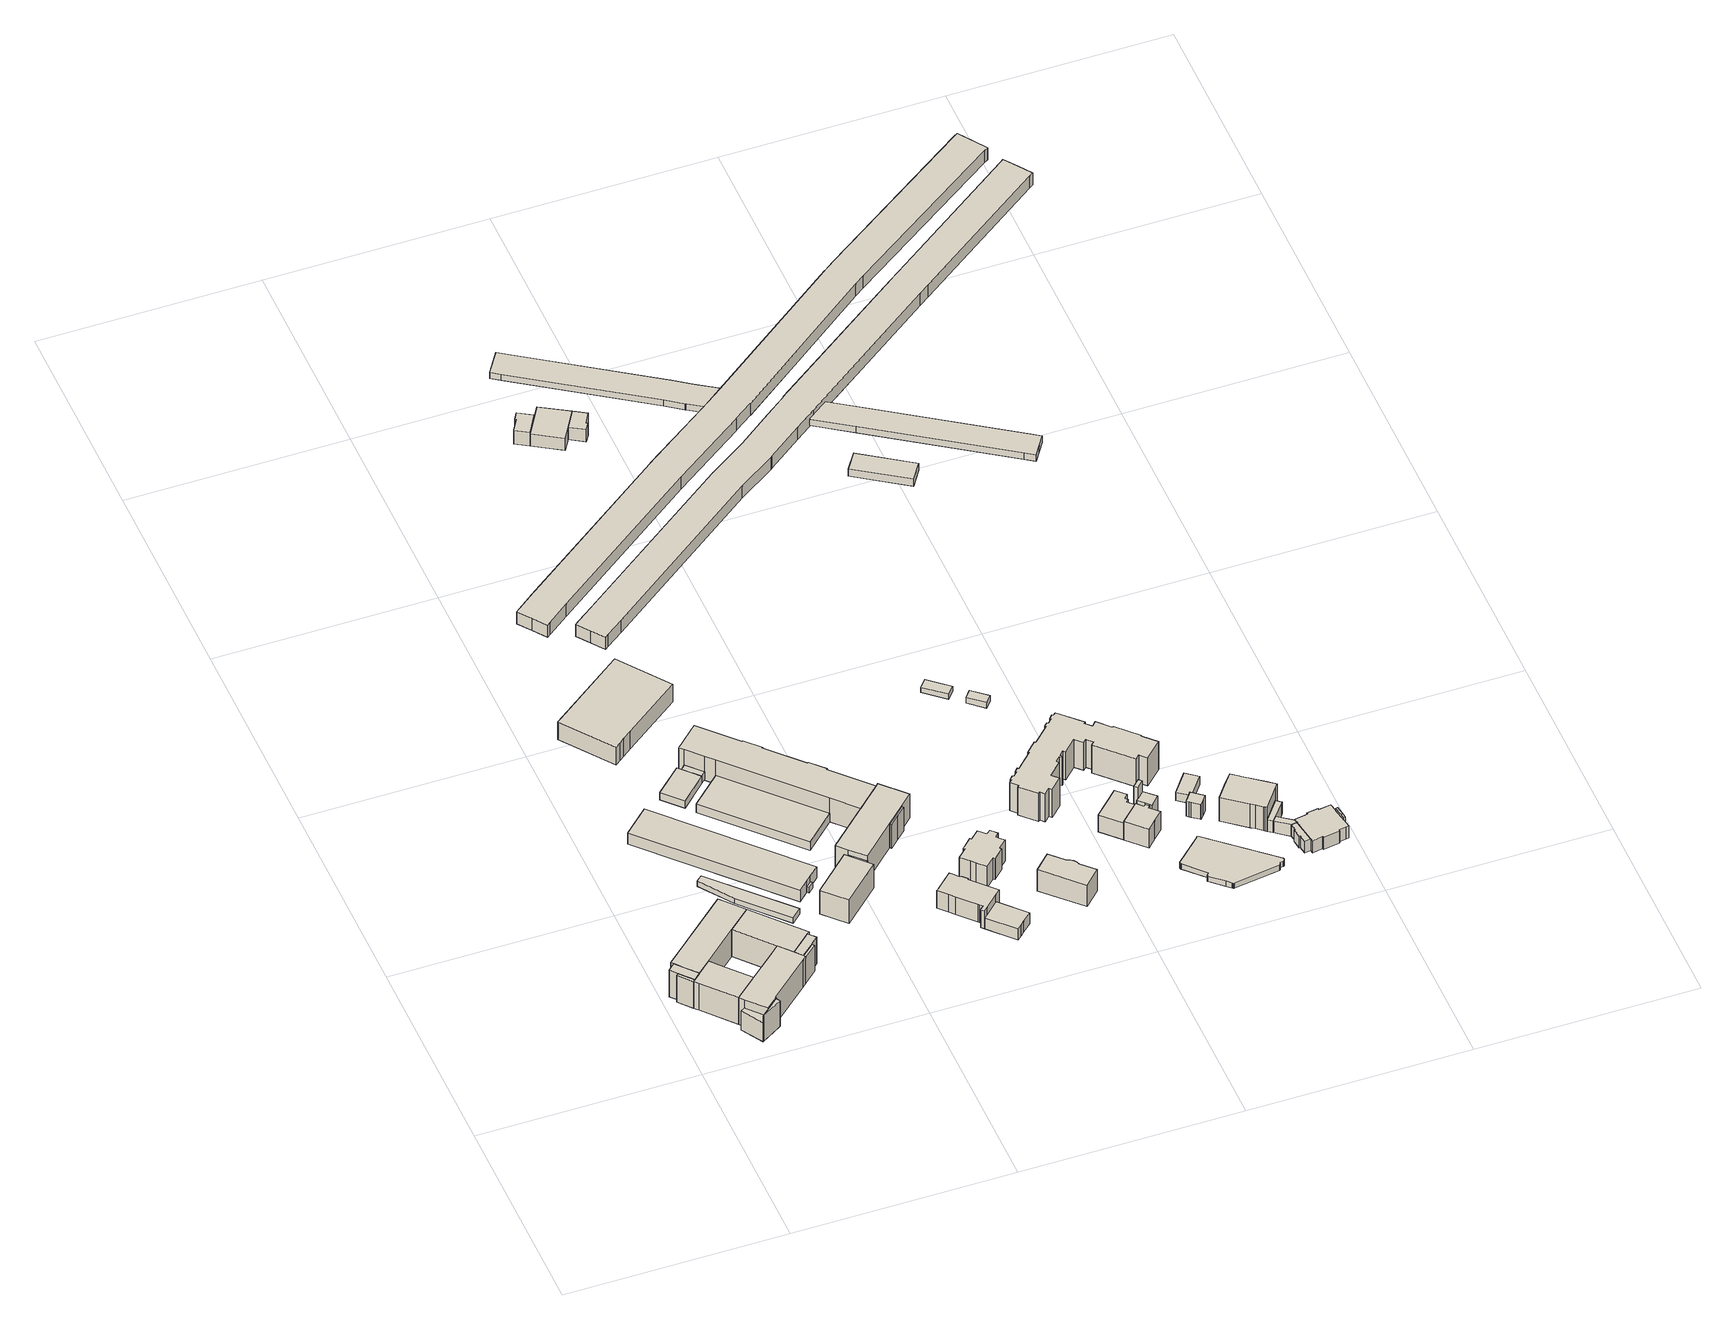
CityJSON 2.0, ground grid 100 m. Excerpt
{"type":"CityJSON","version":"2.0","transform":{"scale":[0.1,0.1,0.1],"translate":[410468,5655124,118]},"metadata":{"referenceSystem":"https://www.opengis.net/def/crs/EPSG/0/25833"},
"CityObjects":{
"building1":{"type":"Building","attributes":{"Gemeindeschluessel":14612000,"Geometrietyp2DReferenz":"3000","function":"31001_9998","roofType":"9999"},"children":["building1-1","building1-2","building1-3","building1-4","building1-5","building1-6","building1-7","building1-8","building1-9","building1-10"]},
"building1-1":{"type":"BuildingPart","attributes":{"Dachtyp_tdc":"tdcFreeFormRoof","Dachneigung":48.25,"QualitaetDacherkennung":21,"Geometrietyp2DReferenz":"3000","measuredHeight":15.09,"roofType":"5000"},"parents":["building1"],"geometry":[{"type":"Solid","lod":"1","boundaries":[[[[0,1,2,3]],[[4,5,6,7]],[[3,5,4,0]],[[2,6,5,3]],[[1,7,6,2]],[[0,4,7,1]]]]}]},
"building1-2":{"type":"BuildingPart","attributes":{"Dachtyp_tdc":"tdcPolyFlatRoof","Dachneigung":0,"QualitaetDacherkennung":28,"Geometrietyp2DReferenz":"3000","measuredHeight":14.63,"roofType":"1000"},"parents":["building1"],"geometry":[{"type":"Solid","lod":"1","boundaries":[[[[8,9,10]],[[11,12,13]],[[10,12,11,8]],[[9,13,12,10]],[[8,11,13,9]]]]}]},
"building1-3":{"type":"BuildingPart","attributes":{"Dachtyp_tdc":"tdcPolyFlatRoof","Dachneigung":14.33,"QualitaetDacherkennung":67,"Geometrietyp2DReferenz":"3000","measuredHeight":15.87,"roofType":"2100"},"parents":["building1"],"geometry":[{"type":"Solid","lod":"1","boundaries":[[[[14,15,16,17,18]],[[19,20,21,22,23]],[[18,20,19,14]],[[17,21,20,18]],[[16,22,21,17]],[[15,23,22,16]],[[14,19,23,15]]]]}]},
"building1-4":{"type":"BuildingPart","attributes":{"Dachtyp_tdc":"tdcHipAndGableRoof","Dachneigung":15.49,"QualitaetDacherkennung":70,"Geometrietyp2DReferenz":"3000","measuredHeight":16.34,"roofType":"5000"},"parents":["building1"],"geometry":[{"type":"Solid","lod":"1","boundaries":[[[[24,25,26,27,28,29,30,31,32,33,34]],[[35,36,6,37,38,12,39,40,41,42,43]],[[34,36,35,24]],[[33,6,36,34]],[[32,37,6,33]],[[31,38,37,32]],[[30,12,38,31]],[[29,39,12,30]],[[28,40,39,29]],[[27,41,40,28]],[[26,42,41,27]],[[25,43,42,26]],[[24,35,43,25]]]]}]},
"building1-5":{"type":"BuildingPart","attributes":{"Dachtyp_tdc":"tdcPolyFlatRoof","Dachneigung":0,"QualitaetDacherkennung":32,"Geometrietyp2DReferenz":"3000","measuredHeight":10.86,"roofType":"1000"},"parents":["building1"],"geometry":[{"type":"Solid","lod":"1","boundaries":[[[[44,45,46,47]],[[39,11,48,40]],[[47,11,39,44]],[[46,48,11,47]],[[45,40,48,46]],[[44,39,40,45]]]]}]},
"building1-6":{"type":"BuildingPart","attributes":{"Dachtyp_tdc":"tdcPolyFlatRoof","Dachneigung":26.5,"QualitaetDacherkennung":33,"Geometrietyp2DReferenz":"3000","measuredHeight":15.44,"roofType":"2100"},"parents":["building1"],"geometry":[{"type":"Solid","lod":"1","boundaries":[[[[49,50,51,52]],[[53,21,20,54]],[[52,21,53,49]],[[51,20,21,52]],[[50,54,20,51]],[[49,53,54,50]]]]}]},
"building1-7":{"type":"BuildingPart","attributes":{"Dachtyp_tdc":"tdcGableRoof","Dachneigung":15.62,"QualitaetDacherkennung":80,"Geometrietyp2DReferenz":"3000","measuredHeight":16.38,"roofType":"3100"},"parents":["building1"],"geometry":[{"type":"Solid","lod":"1","boundaries":[[[[26,55,56,57,58,59,27,60]],[[42,61,41,62,54,63,64,65]],[[60,61,42,26]],[[27,41,61,60]],[[59,62,41,27]],[[58,54,62,59]],[[57,63,54,58]],[[56,64,63,57]],[[55,65,64,56]],[[26,42,65,55]]]]}]},
"building1-8":{"type":"BuildingPart","attributes":{"Dachtyp_tdc":"tdcPolyFlatRoof","Dachneigung":14.71,"QualitaetDacherkennung":70,"Geometrietyp2DReferenz":"3000","measuredHeight":15.9,"roofType":"2100"},"parents":["building1"],"geometry":[{"type":"Solid","lod":"1","boundaries":[[[[66,67,68,69,70]],[[71,72,4,7,73]],[[70,72,71,66]],[[69,4,72,70]],[[68,7,4,69]],[[67,73,7,68]],[[66,71,73,67]]]]}]},
"building1-9":{"type":"BuildingPart","attributes":{"Dachtyp_tdc":"tdcGableRoof","Dachneigung":15.12,"QualitaetDacherkennung":74,"Geometrietyp2DReferenz":"3000","measuredHeight":16.3,"roofType":"3100"},"parents":["building1"],"geometry":[{"type":"Solid","lod":"1","boundaries":[[[[74,75,76,24,67,66]],[[77,71,73,35,78,79]],[[66,71,77,74]],[[67,73,71,66]],[[24,35,73,67]],[[76,78,35,24]],[[75,79,78,76]],[[74,77,79,75]]]]}]},
"building1-10":{"type":"BuildingPart","attributes":{"Dachtyp_tdc":"tdcHipAndGableRoof","Dachneigung":15.73,"QualitaetDacherkennung":71,"Geometrietyp2DReferenz":"3000","measuredHeight":16.31,"roofType":"5000"},"parents":["building1"],"geometry":[{"type":"Solid","lod":"1","boundaries":[[[[80,56,76,75,81,82,83,84,85]],[[19,86,23,87,88,89,79,78,64]],[[85,86,19,80]],[[84,23,86,85]],[[83,87,23,84]],[[82,88,87,83]],[[81,89,88,82]],[[75,79,89,81]],[[76,78,79,75]],[[56,64,78,76]],[[80,19,64,56]]]]}]},
"building2":{"type":"Building","attributes":{"Dachtyp_tdc":"tdcPolyFlatRoof","Gemeindeschluessel":14612000,"Dachneigung":3.14,"QualitaetDacherkennung":83,"Geometrietyp2DReferenz":"3000","measuredHeight":3.08,"function":"31001_9998","roofType":"2100"},"geometry":[{"type":"Solid","lod":"1","boundaries":[[[[90,91,92,93,94]],[[95,96,97,98,99]],[[94,96,95,90]],[[93,97,96,94]],[[92,98,97,93]],[[91,99,98,92]],[[90,95,99,91]]]]}]},
"building3":{"type":"Building","attributes":{"Dachtyp_tdc":"tdcPolyFlatRoof","Gemeindeschluessel":14612000,"Dachneigung":0,"QualitaetDacherkennung":38,"Geometrietyp2DReferenz":"3000","measuredHeight":6.42,"function":"31001_9998","roofType":"1000"},"geometry":[{"type":"Solid","lod":"1","boundaries":[[[[100,101,102,103,104,105]],[[106,107,108,109,110,111]],[[105,107,106,100]],[[104,108,107,105]],[[103,109,108,104]],[[102,110,109,103]],[[101,111,110,102]],[[100,106,111,101]]]]}]},
"building4":{"type":"Building","attributes":{"name":"Leibniz-Institut für Polymerforschung","Gemeindeschluessel":14612000,"Geometrietyp2DReferenz":"3000","function":"31001_9998","roofType":"9999"},"children":["building4-1","building4-2"]},
"building4-1":{"type":"BuildingPart","attributes":{"Dachtyp_tdc":"tdcPolyFlatRoof","Dachneigung":0,"QualitaetDacherkennung":62,"Geometrietyp2DReferenz":"3000","measuredHeight":4.21,"roofType":"1000"},"parents":["building4"],"geometry":[{"type":"Solid","lod":"1","boundaries":[[[[112,113,114,115,116]],[[117,118,119,120,121]],[[116,118,117,112]],[[115,119,118,116]],[[114,120,119,115]],[[113,121,120,114]],[[112,117,121,113]]]]}]},
"building4-2":{"type":"BuildingPart","attributes":{"Dachtyp_tdc":"tdcPolyFlatRoof","Dachneigung":3.54,"QualitaetDacherkennung":52,"Geometrietyp2DReferenz":"3000","measuredHeight":4.56,"roofType":"2100"},"parents":["building4"],"geometry":[{"type":"Solid","lod":"1","boundaries":[[[[122,123,124,125]],[[117,121,126,127]],[[125,121,117,122]],[[124,126,121,125]],[[123,127,126,124]],[[122,117,127,123]]]]}]},
"building5":{"type":"Building","attributes":{"Dachtyp_tdc":"tdcPolyFlatRoof","Gemeindeschluessel":14612000,"Dachneigung":0,"QualitaetDacherkennung":62,"Geometrietyp2DReferenz":"3000","measuredHeight":10.16,"function":"31001_9998","roofType":"1000"},"geometry":[{"type":"Solid","lod":"1","boundaries":[[[[128,129,130,131,132,133,134]],[[135,136,137,138,139,140,141]],[[134,136,135,128]],[[133,137,136,134]],[[132,138,137,133]],[[131,139,138,132]],[[130,140,139,131]],[[129,141,140,130]],[[128,135,141,129]]]]}]},
"building6":{"type":"Building","attributes":{"Dachtyp_tdc":"tdcGableRoof","Gemeindeschluessel":14612000,"Dachneigung":45.87,"QualitaetDacherkennung":26,"Geometrietyp2DReferenz":"3000","measuredHeight":4.04,"function":"31001_9998","roofType":"3100"},"geometry":[{"type":"Solid","lod":"1","boundaries":[[[[142,143,144,145]],[[146,147,148,149]],[[145,147,146,142]],[[144,148,147,145]],[[143,149,148,144]],[[142,146,149,143]]]]}]},
"building7":{"type":"Building","attributes":{"name":"Leibniz-Institut für Polymerforschung","Gemeindeschluessel":14612000,"Geometrietyp2DReferenz":"3000","function":"31001_9998","roofType":"9999"},"children":["building7-1","building7-2"]},
"building7-1":{"type":"BuildingPart","attributes":{"Dachtyp_tdc":"tdcHipRoof","Dachneigung":10.07,"QualitaetDacherkennung":34,"Geometrietyp2DReferenz":"3000","measuredHeight":5.76,"roofType":"3200"},"parents":["building7"],"geometry":[{"type":"Solid","lod":"1","boundaries":[[[[150,151,152,153]],[[154,155,156,157]],[[153,155,154,150]],[[152,156,155,153]],[[151,157,156,152]],[[150,154,157,151]]]]}]},
"building7-2":{"type":"BuildingPart","attributes":{"Dachtyp_tdc":"tdcHipAndGableRoof","Dachneigung":32.12,"QualitaetDacherkennung":85,"Geometrietyp2DReferenz":"3000","measuredHeight":16.09,"roofType":"5000"},"parents":["building7"],"geometry":[{"type":"Solid","lod":"1","boundaries":[[[[158,159,160,161,162,163,164,165,166,167,168,169,170,171,172,173,174]],[[175,176,177,178,179,180,181,182,183,157,156,184,185,186,187,188,189]],[[174,176,175,158]],[[173,177,176,174]],[[172,178,177,173]],[[171,179,178,172]],[[170,180,179,171]],[[169,181,180,170]],[[168,182,181,169]],[[167,183,182,168]],[[166,157,183,167]],[[165,156,157,166]],[[164,184,156,165]],[[163,185,184,164]],[[162,186,185,163]],[[161,187,186,162]],[[160,188,187,161]],[[159,189,188,160]],[[158,175,189,159]]]]}]},
"building8":{"type":"Building","attributes":{"name":"Technische Universität Dresden","Gemeindeschluessel":14612000,"Geometrietyp2DReferenz":"3000","function":"31001_3023","roofType":"9999"},"children":["building8-1","building8-2","building8-3","building8-4"]},
"building8-1":{"type":"BuildingPart","attributes":{"Dachtyp_tdc":"tdcFreeFormRoof","Dachneigung":61.28,"QualitaetDacherkennung":11,"Geometrietyp2DReferenz":"3000","measuredHeight":12.53,"roofType":"5000"},"parents":["building8"],"geometry":[{"type":"MultiSurface","lod":"1","boundaries":[[[190,191,192,193,194,193,195,196]],[[197,198,199,200,201,200,202,203]],[[196,198,197,190]],[[195,199,198,196]],[[193,200,199,195]],[[194,201,200,193]],[[192,202,200,193]],[[191,203,202,192]],[[190,197,203,191]]]}]},
"building8-2":{"type":"BuildingPart","attributes":{"Dachtyp_tdc":"tdcHipRoof","Dachneigung":31.88,"QualitaetDacherkennung":72,"Geometrietyp2DReferenz":"3000","measuredHeight":16.05,"roofType":"3200"},"parents":["building8"],"geometry":[{"type":"Solid","lod":"1","boundaries":[[[[204,205,206,207,208,209,210,211,212]],[[213,214,215,216,203,202,217,183,181]],[[212,214,213,204]],[[211,215,214,212]],[[210,216,215,211]],[[209,203,216,210]],[[208,202,203,209]],[[207,217,202,208]],[[206,183,217,207]],[[205,181,183,206]],[[204,213,181,205]]]]}]},
"building8-3":{"type":"BuildingPart","attributes":{"Dachtyp_tdc":"tdcGableRoof","Dachneigung":27.28,"QualitaetDacherkennung":19,"Geometrietyp2DReferenz":"3000","measuredHeight":14.91,"roofType":"3100"},"parents":["building8"],"geometry":[{"type":"Solid","lod":"1","boundaries":[[[[218,219,220,221,222,223]],[[224,215,225,226,227,216]],[[223,224,216,218]],[[222,215,224,223]],[[221,225,215,222]],[[220,226,225,221]],[[219,227,226,220]],[[218,216,227,219]]]]}]},
"building8-4":{"type":"BuildingPart","attributes":{"Dachtyp_tdc":"tdcHipRoof","Dachneigung":33.77,"QualitaetDacherkennung":56,"Geometrietyp2DReferenz":"3000","measuredHeight":15.8,"roofType":"3200"},"parents":["building8"],"geometry":[{"type":"Solid","lod":"1","boundaries":[[[[228,229,230,231,232]],[[233,201,198,234,235]],[[232,201,233,228]],[[231,198,201,232]],[[230,234,198,231]],[[229,235,234,230]],[[228,233,235,229]]]]}]},
"building9":{"type":"Building","attributes":{"Gemeindeschluessel":14612000,"Geometrietyp2DReferenz":"3000","function":"31001_9998","roofType":"9999"},"children":["building9-1","building9-2"]},
"building9-1":{"type":"BuildingPart","attributes":{"Dachtyp_tdc":"tdcHipRoof","Dachneigung":39.93,"QualitaetDacherkennung":78,"Geometrietyp2DReferenz":"3000","measuredHeight":13.56,"roofType":"3200"},"parents":["building9"],"geometry":[{"type":"Solid","lod":"1","boundaries":[[[[236,237,238,239,240,241,242,243,244,245,246,247,248,249,250,251,252,253,254,255,256,257,258]],[[259,260,261,262,263,264,265,266,267,268,269,270,271,272,273,274,275,276,277,278,279,280,281]],[[258,260,259,236]],[[257,261,260,258]],[[256,262,261,257]],[[255,263,262,256]],[[254,264,263,255]],[[253,265,264,254]],[[252,266,265,253]],[[251,267,266,252]],[[250,268,267,251]],[[249,269,268,250]],[[248,270,269,249]],[[247,271,270,248]],[[246,272,271,247]],[[245,273,272,246]],[[244,274,273,245]],[[243,275,274,244]],[[242,276,275,243]],[[241,277,276,242]],[[240,278,277,241]],[[239,279,278,240]],[[238,280,279,239]],[[237,281,280,238]],[[236,259,281,237]]]]}]},
"building9-2":{"type":"BuildingPart","attributes":{"Dachtyp_tdc":"tdcGableRoof","Dachneigung":37.02,"QualitaetDacherkennung":82,"Geometrietyp2DReferenz":"3000","measuredHeight":8.29,"roofType":"3100"},"parents":["building9"],"geometry":[{"type":"Solid","lod":"1","boundaries":[[[[282,283,284,285,286,287]],[[288,289,290,291,280,278]],[[287,289,288,282]],[[286,290,289,287]],[[285,291,290,286]],[[284,280,291,285]],[[283,278,280,284]],[[282,288,278,283]]]]}]},
"building10":{"type":"Building","attributes":{"Dachtyp_tdc":"tdcFreeFormRoof","Gemeindeschluessel":14612000,"Dachneigung":39.98,"QualitaetDacherkennung":47,"Geometrietyp2DReferenz":"3000","measuredHeight":13.81,"function":"31001_9998","roofType":"5000"},"geometry":[{"type":"Solid","lod":"1","boundaries":[[[[292,293,294,295,296,297,298,299,300,301,302,303,304,305,306,307,308,309,310,311,312]],[[313,314,315,316,317,318,319,320,321,322,323,324,325,326,327,328,329,330,331,332,333]],[[312,314,313,292]],[[311,315,314,312]],[[310,316,315,311]],[[309,317,316,310]],[[308,318,317,309]],[[307,319,318,308]],[[306,320,319,307]],[[305,321,320,306]],[[304,322,321,305]],[[303,323,322,304]],[[302,324,323,303]],[[301,325,324,302]],[[300,326,325,301]],[[299,327,326,300]],[[298,328,327,299]],[[297,329,328,298]],[[296,330,329,297]],[[295,331,330,296]],[[294,332,331,295]],[[293,333,332,294]],[[292,313,333,293]]]]}]},
"building11":{"type":"Building","attributes":{"Dachtyp_tdc":"tdcHipRoof","Gemeindeschluessel":14612000,"Dachneigung":38.9,"QualitaetDacherkennung":80,"Geometrietyp2DReferenz":"3000","measuredHeight":14.58,"function":"31001_9998","roofType":"3200"},"geometry":[{"type":"Solid","lod":"1","boundaries":[[[[334,335,336,337,338,339,340,341,342]],[[343,344,345,346,347,348,349,350,351]],[[342,344,343,334]],[[341,345,344,342]],[[340,346,345,341]],[[339,347,346,340]],[[338,348,347,339]],[[337,349,348,338]],[[336,350,349,337]],[[335,351,350,336]],[[334,343,351,335]]]]}]},
"building12":{"type":"Building","attributes":{"Gemeindeschluessel":14612000,"Geometrietyp2DReferenz":"3000","function":"31001_2000","roofType":"9999"},"children":["building12-1","building12-2","building12-3"]},
"building12-1":{"type":"BuildingPart","attributes":{"Dachtyp_tdc":"tdcPolyFlatRoof","Dachneigung":15.45,"QualitaetDacherkennung":54,"Geometrietyp2DReferenz":"3000","measuredHeight":8.23,"roofType":"2100"},"parents":["building12"],"geometry":[{"type":"Solid","lod":"1","boundaries":[[[[352,353,354,355,356,357]],[[358,359,360,361,362,363]],[[357,359,358,352]],[[356,360,359,357]],[[355,361,360,356]],[[354,362,361,355]],[[353,363,362,354]],[[352,358,363,353]]]]}]},
"building12-2":{"type":"BuildingPart","attributes":{"Dachtyp_tdc":"tdcGableRoof","Dachneigung":12.56,"QualitaetDacherkennung":64,"Geometrietyp2DReferenz":"3000","measuredHeight":8.09,"roofType":"3100"},"parents":["building12"],"geometry":[{"type":"Solid","lod":"1","boundaries":[[[[352,364,365,366,367,353]],[[358,363,368,369,370,371]],[[353,363,358,352]],[[367,368,363,353]],[[366,369,368,367]],[[365,370,369,366]],[[364,371,370,365]],[[352,358,371,364]]]]}]},
"building12-3":{"type":"BuildingPart","attributes":{"Dachtyp_tdc":"tdcPolyFlatRoof","Dachneigung":9.15,"QualitaetDacherkennung":64,"Geometrietyp2DReferenz":"3000","measuredHeight":8.69,"roofType":"2100"},"parents":["building12"],"geometry":[{"type":"Solid","lod":"1","boundaries":[[[[372,373,374,375,376,377]],[[369,378,379,380,381,370]],[[377,378,369,372]],[[376,379,378,377]],[[375,380,379,376]],[[374,381,380,375]],[[373,370,381,374]],[[372,369,370,373]]]]}]},
"building13":{"type":"Building","attributes":{"Dachtyp_tdc":"tdcPolyFlatRoof","Gemeindeschluessel":14612000,"Dachneigung":0,"QualitaetDacherkennung":87,"Geometrietyp2DReferenz":"3000","measuredHeight":2.93,"function":"31001_9998","roofType":"1000"},"geometry":[{"type":"Solid","lod":"1","boundaries":[[[[382,383,384,385]],[[386,387,388,389]],[[385,387,386,382]],[[384,388,387,385]],[[383,389,388,384]],[[382,386,389,383]]]]}]},
"building14":{"type":"Building","attributes":{"Erfassungsdatum_Objekt":"2021-04-21","BodenHoehe":120.6,"gemHoehe":0,"BauwerkHoehe":1,"Breite":12,"Gemeindeschluessel":"14612000","Geometrietyp2DReferenz":"3000","measuredHeight":1,"function":"53001_1800"},"geometry":[{"type":"Solid","lod":"1","boundaries":[[[[390,391,392,393,394,395,396,397,398,399,400,401,402,403,404,405,406,407]],[[408,409,410,411,412,413,414,415,416,417,418,419,420,421,422,423,424,425]],[[407,409,408,390]],[[406,410,409,407]],[[405,411,410,406]],[[404,412,411,405]],[[403,413,412,404]],[[402,414,413,403]],[[401,415,414,402]],[[400,416,415,401]],[[399,417,416,400]],[[398,418,417,399]],[[397,419,418,398]],[[396,420,419,397]],[[395,421,420,396]],[[394,422,421,395]],[[393,423,422,394]],[[392,424,423,393]],[[391,425,424,392]],[[390,408,425,391]]]]}]},
"building15":{"type":"Building","attributes":{"Dachtyp_tdc":"tdcPolyFlatRoof","Gemeindeschluessel":14612000,"Dachneigung":0,"QualitaetDacherkennung":83,"Geometrietyp2DReferenz":"3000","measuredHeight":3.2,"function":"31001_9998","roofType":"1000"},"geometry":[{"type":"Solid","lod":"1","boundaries":[[[[426,427,428,429]],[[430,431,432,433]],[[429,431,430,426]],[[428,432,431,429]],[[427,433,432,428]],[[426,430,433,427]]]]}]},
"building16":{"type":"Building","attributes":{"Dachtyp_tdc":"tdcFreeFormRoof","Gemeindeschluessel":14612000,"Dachneigung":28.47,"QualitaetDacherkennung":46,"Geometrietyp2DReferenz":"3000","measuredHeight":12.48,"function":"31001_9998","roofType":"5000"},"geometry":[{"type":"Solid","lod":"1","boundaries":[[[[434,435,436,437,438,439,440,441]],[[442,443,444,445,446,447,448,449]],[[441,443,442,434]],[[440,444,443,441]],[[439,445,444,440]],[[438,446,445,439]],[[437,447,446,438]],[[436,448,447,437]],[[435,449,448,436]],[[434,442,449,435]]]]}]},
"building17":{"type":"Building","attributes":{"Dachtyp_tdc":"tdcGableRoof","Gemeindeschluessel":14612000,"Dachneigung":32.27,"QualitaetDacherkennung":61,"Geometrietyp2DReferenz":"3000","measuredHeight":12.87,"function":"31001_9998","roofType":"3100"},"geometry":[{"type":"Solid","lod":"1","boundaries":[[[[450,451,452,453,454,455,456,457,458,459]],[[460,461,462,463,464,465,466,467,468,469]],[[459,461,460,450]],[[458,462,461,459]],[[457,463,462,458]],[[456,464,463,457]],[[455,465,464,456]],[[454,466,465,455]],[[453,467,466,454]],[[452,468,467,453]],[[451,469,468,452]],[[450,460,469,451]]]]}]},
"building18":{"type":"Building","attributes":{"Dachtyp_tdc":"tdcPolyFlatRoof","Gemeindeschluessel":14612000,"Dachneigung":0,"QualitaetDacherkennung":43,"Geometrietyp2DReferenz":"3000","measuredHeight":16,"function":"31001_9998","roofType":"1000"},"geometry":[{"type":"Solid","lod":"1","boundaries":[[[[470,471,472,473,474,475,476,477,478,479,480,481,482,483,484,485,486,487,488,489,490,491,492,493,494,495,496,497,498,499,500,501,502,503,504,505,506,507,508,509,510,511,512,513,514,515,516,517,518,519,520,521,522,523,524,525]],[[526,527,528,529,530,531,532,533,534,535,536,537,538,539,540,541,542,543,544,545,546,547,548,549,550,551,552,553,554,555,556,557,558,559,560,561,562,563,564,565,566,567,568,569,570,571,572,573,574,575,576,577,578,579,580,581]],[[525,527,526,470]],[[524,528,527,525]],[[523,529,528,524]],[[522,530,529,523]],[[521,531,530,522]],[[520,532,531,521]],[[519,533,532,520]],[[518,534,533,519]],[[517,535,534,518]],[[516,536,535,517]],[[515,537,536,516]],[[514,538,537,515]],[[513,539,538,514]],[[512,540,539,513]],[[511,541,540,512]],[[510,542,541,511]],[[509,543,542,510]],[[508,544,543,509]],[[507,545,544,508]],[[506,546,545,507]],[[505,547,546,506]],[[504,548,547,505]],[[503,549,548,504]],[[502,550,549,503]],[[501,551,550,502]],[[500,552,551,501]],[[499,553,552,500]],[[498,554,553,499]],[[497,555,554,498]],[[496,556,555,497]],[[495,557,556,496]],[[494,558,557,495]],[[493,559,558,494]],[[492,560,559,493]],[[491,561,560,492]],[[490,562,561,491]],[[489,563,562,490]],[[488,564,563,489]],[[487,565,564,488]],[[486,566,565,487]],[[485,567,566,486]],[[484,568,567,485]],[[483,569,568,484]],[[482,570,569,483]],[[481,571,570,482]],[[480,572,571,481]],[[479,573,572,480]],[[478,574,573,479]],[[477,575,574,478]],[[476,576,575,477]],[[475,577,576,476]],[[474,578,577,475]],[[473,579,578,474]],[[472,580,579,473]],[[471,581,580,472]],[[470,526,581,471]]]]}]},
"building19":{"type":"Building","attributes":{"Dachtyp_tdc":"tdcFreeFormRoof","Gemeindeschluessel":14612000,"Dachneigung":43.35,"QualitaetDacherkennung":6,"Geometrietyp2DReferenz":"3000","measuredHeight":16.96,"function":"31001_9998","roofType":"5000"},"geometry":[{"type":"Solid","lod":"1","boundaries":[[[[582,583,584,585]],[[586,587,588,589]],[[585,587,586,582]],[[584,588,587,585]],[[583,589,588,584]],[[582,586,589,583]]]]}]},
"building20":{"type":"Building","attributes":{"Dachtyp_tdc":"tdcFreeFormRoof","Gemeindeschluessel":14612000,"Dachneigung":63.52,"QualitaetDacherkennung":2,"Geometrietyp2DReferenz":"3000","measuredHeight":14.51,"function":"31001_9998","roofType":"5000"},"geometry":[{"type":"Solid","lod":"1","boundaries":[[[[590,591,592,593,594,595,596]],[[597,598,599,600,601,602,603]],[[596,598,597,590]],[[595,599,598,596]],[[594,600,599,595]],[[593,601,600,594]],[[592,602,601,593]],[[591,603,602,592]],[[590,597,603,591]]]]}]},
"building21":{"type":"Building","attributes":{"Dachtyp_tdc":"tdcPolyFlatRoof","Gemeindeschluessel":14612000,"Dachneigung":0,"QualitaetDacherkennung":0,"Geometrietyp2DReferenz":"3000","BezugspunktDach":"2000","measuredHeight":3,"function":"31001_9998"},"geometry":[{"type":"Solid","lod":"1","boundaries":[[[[604,605,606,607,608,609,610,611,612,613,614,615,616,617,618,619,620,621,622,623,624,625,626,627,628,629,630,631,632,633,634,635,636,637,638,639,640,641,642,643,644,645,646,647,648,649,650,651,652,653,654,655,656,657,658,659,660,661,662,663,664,665,666,667,668,669,670,671]],[[672,673,674,675,676,677,678,679,680,681,682,683,684,685,686,687,688,689,690,691,692,693,694,695,696,697,698,699,700,701,702,703,704,705,706,707,708,709,710,711,712,713,714,715,716,717,718,719,720,721,722,723,724,725,726,727,728,729,730,731,732,733,734,735,736,737,738,739]],[[671,673,672,604]],[[670,674,673,671]],[[669,675,674,670]],[[668,676,675,669]],[[667,677,676,668]],[[666,678,677,667]],[[665,679,678,666]],[[664,680,679,665]],[[663,681,680,664]],[[662,682,681,663]],[[661,683,682,662]],[[660,684,683,661]],[[659,685,684,660]],[[658,686,685,659]],[[657,687,686,658]],[[656,688,687,657]],[[655,689,688,656]],[[654,690,689,655]],[[653,691,690,654]],[[652,692,691,653]],[[651,693,692,652]],[[650,694,693,651]],[[649,695,694,650]],[[648,696,695,649]],[[647,697,696,648]],[[646,698,697,647]],[[645,699,698,646]],[[644,700,699,645]],[[643,701,700,644]],[[642,702,701,643]],[[641,703,702,642]],[[640,704,703,641]],[[639,705,704,640]],[[638,706,705,639]],[[637,707,706,638]],[[636,708,707,637]],[[635,709,708,636]],[[634,710,709,635]],[[633,711,710,634]],[[632,712,711,633]],[[631,713,712,632]],[[630,714,713,631]],[[629,715,714,630]],[[628,716,715,629]],[[627,717,716,628]],[[626,718,717,627]],[[625,719,718,626]],[[624,720,719,625]],[[623,721,720,624]],[[622,722,721,623]],[[621,723,722,622]],[[620,724,723,621]],[[619,725,724,620]],[[618,726,725,619]],[[617,727,726,618]],[[616,728,727,617]],[[615,729,728,616]],[[614,730,729,615]],[[613,731,730,614]],[[612,732,731,613]],[[611,733,732,612]],[[610,734,733,611]],[[609,735,734,610]],[[608,736,735,609]],[[607,737,736,608]],[[606,738,737,607]],[[605,739,738,606]],[[604,672,739,605]]]]}]},
"building22":{"type":"Building","attributes":{"Dachtyp_tdc":"tdcFreeFormRoof","Gemeindeschluessel":14612000,"Dachneigung":69.65,"QualitaetDacherkennung":3,"Geometrietyp2DReferenz":"3000","measuredHeight":12.12,"function":"31001_9998","roofType":"5000"},"geometry":[{"type":"Solid","lod":"1","boundaries":[[[[740,741,742,743,744,745,746,747]],[[748,749,750,751,752,753,754,755]],[[747,749,748,740]],[[746,750,749,747]],[[745,751,750,746]],[[744,752,751,745]],[[743,753,752,744]],[[742,754,753,743]],[[741,755,754,742]],[[740,748,755,741]]]]}]},
"building23":{"type":"Building","attributes":{"Dachtyp_tdc":"tdcPolyFlatRoof","Gemeindeschluessel":14612000,"Dachneigung":2.85,"QualitaetDacherkennung":72,"Geometrietyp2DReferenz":"3000","measuredHeight":4.82,"function":"31001_9998","roofType":"2100"},"geometry":[{"type":"Solid","lod":"1","boundaries":[[[[756,757,758,759]],[[760,761,762,763]],[[759,761,760,756]],[[758,762,761,759]],[[757,763,762,758]],[[756,760,763,757]]]]}]},
"building24":{"type":"Building","attributes":{"Erfassungsdatum_Objekt":"2021-04-21","BodenHoehe":119.46,"gemHoehe":0,"BauwerkHoehe":1,"Breite":15,"Gemeindeschluessel":"14612000","Geometrietyp2DReferenz":"3000","measuredHeight":1,"function":"53001_1800"},"geometry":[{"type":"Solid","lod":"1","boundaries":[[[[764,765,766,767,768,769,770,771,772,773,774,775,776,777,778,779,780,781,782,783,784,785,786,787,788,789,790,791,792,793]],[[794,795,796,797,798,799,800,801,802,803,804,805,806,807,808,809,810,811,812,813,814,815,816,817,818,819,820,821,822,823]],[[793,795,794,764]],[[792,796,795,793]],[[791,797,796,792]],[[790,798,797,791]],[[789,799,798,790]],[[788,800,799,789]],[[787,801,800,788]],[[786,802,801,787]],[[785,803,802,786]],[[784,804,803,785]],[[783,805,804,784]],[[782,806,805,783]],[[781,807,806,782]],[[780,808,807,781]],[[779,809,808,780]],[[778,810,809,779]],[[777,811,810,778]],[[776,812,811,777]],[[775,813,812,776]],[[774,814,813,775]],[[773,815,814,774]],[[772,816,815,773]],[[771,817,816,772]],[[770,818,817,771]],[[769,819,818,770]],[[768,820,819,769]],[[767,821,820,768]],[[766,822,821,767]],[[765,823,822,766]],[[764,794,823,765]]]]}]},
"building25":{"type":"Building","attributes":{"Gemeindeschluessel":14612000,"Geometrietyp2DReferenz":"3000","function":"31001_9998","roofType":"9999"},"children":["building25-1","building25-2","building25-3"]},
"building25-1":{"type":"BuildingPart","attributes":{"Dachtyp_tdc":"tdcPolyFlatRoof","Dachneigung":0,"QualitaetDacherkennung":64,"Geometrietyp2DReferenz":"3000","measuredHeight":6.7,"roofType":"1000"},"parents":["building25"],"geometry":[{"type":"Solid","lod":"1","boundaries":[[[[824,825,826,827,828]],[[829,830,831,832,833]],[[828,830,829,824]],[[827,831,830,828]],[[826,832,831,827]],[[825,833,832,826]],[[824,829,833,825]]]]}]},
"building25-2":{"type":"BuildingPart","attributes":{"Dachtyp_tdc":"tdcPolyFlatRoof","Dachneigung":2.7,"QualitaetDacherkennung":60,"Geometrietyp2DReferenz":"3000","measuredHeight":6.73,"roofType":"2100"},"parents":["building25"],"geometry":[{"type":"Solid","lod":"1","boundaries":[[[[834,835,836,837,838,839]],[[829,840,841,842,843,830]],[[839,840,829,834]],[[838,841,840,839]],[[837,842,841,838]],[[836,843,842,837]],[[835,830,843,836]],[[834,829,830,835]]]]}]},
"building25-3":{"type":"BuildingPart","attributes":{"Dachtyp_tdc":"tdcPolyFlatRoof","Dachneigung":0,"QualitaetDacherkennung":45,"Geometrietyp2DReferenz":"3000","measuredHeight":13.67,"roofType":"1000"},"parents":["building25"],"geometry":[{"type":"Solid","lod":"1","boundaries":[[[[844,845,846,847,848,849,850,851,852,853,854,855,856,857,858,859]],[[840,860,861,862,863,864,865,866,867,868,869,870,871,872,873,841]],[[859,860,840,844]],[[858,861,860,859]],[[857,862,861,858]],[[856,863,862,857]],[[855,864,863,856]],[[854,865,864,855]],[[853,866,865,854]],[[852,867,866,853]],[[851,868,867,852]],[[850,869,868,851]],[[849,870,869,850]],[[848,871,870,849]],[[847,872,871,848]],[[846,873,872,847]],[[845,841,873,846]],[[844,840,841,845]]]]}]},
"building26":{"type":"Building","attributes":{"Erfassungsdatum_Objekt":"2021-04-21","BodenHoehe":119.46,"gemHoehe":0,"BauwerkHoehe":1,"Breite":14.5,"Gemeindeschluessel":"14612000","Geometrietyp2DReferenz":"3000","measuredHeight":1,"function":"53001_1800"},"geometry":[{"type":"Solid","lod":"1","boundaries":[[[[874,875,876,877,878,879,880,881,882,883,884,885,886,887,888,889,890,891,892,893,894,895,896,897,898,899,900,901,902,903]],[[904,905,906,907,908,909,910,911,912,913,914,915,916,917,918,919,920,921,922,923,924,925,926,927,928,929,930,931,932,933]],[[903,905,904,874]],[[902,906,905,903]],[[901,907,906,902]],[[900,908,907,901]],[[899,909,908,900]],[[898,910,909,899]],[[897,911,910,898]],[[896,912,911,897]],[[895,913,912,896]],[[894,914,913,895]],[[893,915,914,894]],[[892,916,915,893]],[[891,917,916,892]],[[890,918,917,891]],[[889,919,918,890]],[[888,920,919,889]],[[887,921,920,888]],[[886,922,921,887]],[[885,923,922,886]],[[884,924,923,885]],[[883,925,924,884]],[[882,926,925,883]],[[881,927,926,882]],[[880,928,927,881]],[[879,929,928,880]],[[878,930,929,879]],[[877,931,930,878]],[[876,932,931,877]],[[875,933,932,876]],[[874,904,933,875]]]]}]},
"building27":{"type":"Building","attributes":{"Dachtyp_tdc":"tdcPolyFlatRoof","Gemeindeschluessel":14612000,"Dachneigung":0,"QualitaetDacherkennung":93,"Geometrietyp2DReferenz":"3000","measuredHeight":4.09,"function":"31001_9998","roofType":"1000"},"geometry":[{"type":"Solid","lod":"1","boundaries":[[[[934,935,936,937]],[[938,939,940,941]],[[937,939,938,934]],[[936,940,939,937]],[[935,941,940,936]],[[934,938,941,935]]]]}]},
"building28":{"type":"Building","attributes":{"Gemeindeschluessel":14612000,"Geometrietyp2DReferenz":"3000","function":"31001_9998","roofType":"9999"},"children":["building28-1","building28-2","building28-3"]},
"building28-1":{"type":"BuildingPart","attributes":{"Dachtyp_tdc":"tdcFreeFormRoof","Dachneigung":69.81,"QualitaetDacherkennung":54,"Geometrietyp2DReferenz":"3000","measuredHeight":8.73,"roofType":"5000"},"parents":["building28"],"geometry":[{"type":"Solid","lod":"1","boundaries":[[[[942,943,944,945,946]],[[947,948,949,950,951]],[[946,948,947,942]],[[945,949,948,946]],[[944,950,949,945]],[[943,951,950,944]],[[942,947,951,943]]]]}]},
"building28-2":{"type":"BuildingPart","attributes":{"Dachtyp_tdc":"tdcGableRoof","Dachneigung":10.1,"QualitaetDacherkennung":65,"Geometrietyp2DReferenz":"3000","measuredHeight":7.63,"roofType":"3100"},"parents":["building28"],"geometry":[{"type":"Solid","lod":"1","boundaries":[[[[952,953,954,955,956,957,958,959,960,961,962,963,964,965,966,967,968,969,970]],[[971,972,973,974,975,976,977,978,979,980,981,982,983,984,985,986,951,987,950]],[[970,972,971,952]],[[969,973,972,970]],[[968,974,973,969]],[[967,975,974,968]],[[966,976,975,967]],[[965,977,976,966]],[[964,978,977,965]],[[963,979,978,964]],[[962,980,979,963]],[[961,981,980,962]],[[960,982,981,961]],[[959,983,982,960]],[[958,984,983,959]],[[957,985,984,958]],[[956,986,985,957]],[[955,951,986,956]],[[954,987,951,955]],[[953,950,987,954]],[[952,971,950,953]]]]}]},
"building28-3":{"type":"BuildingPart","attributes":{"Dachtyp_tdc":"tdcPolyFlatRoof","Dachneigung":0,"QualitaetDacherkennung":79,"Geometrietyp2DReferenz":"3000","measuredHeight":6.53,"roofType":"1000"},"parents":["building28"],"geometry":[{"type":"Solid","lod":"1","boundaries":[[[[826,825,988,989,990,991,992,993]],[[980,978,994,995,996,997,998,999]],[[993,978,980,826]],[[992,994,978,993]],[[991,995,994,992]],[[990,996,995,991]],[[989,997,996,990]],[[988,998,997,989]],[[825,999,998,988]],[[826,980,999,825]]]]}]},
"building29":{"type":"Building","attributes":{"Erfassungsdatum_Objekt":"2021-04-21","BodenHoehe":120.4,"gemHoehe":0,"BauwerkHoehe":1,"Breite":11.5,"Gemeindeschluessel":"14612000","Geometrietyp2DReferenz":"3000","measuredHeight":1,"function":"53001_1800"},"geometry":[{"type":"Solid","lod":"1","boundaries":[[[[1000,1001,1002,1003,1004,1005,1006,1007,1008,1009,1010,1011]],[[1012,1013,1014,1015,1016,1017,1018,1019,1020,1021,1022,1023]],[[1011,1013,1012,1000]],[[1010,1014,1013,1011]],[[1009,1015,1014,1010]],[[1008,1016,1015,1009]],[[1007,1017,1016,1008]],[[1006,1018,1017,1007]],[[1005,1019,1018,1006]],[[1004,1020,1019,1005]],[[1003,1021,1020,1004]],[[1002,1022,1021,1003]],[[1001,1023,1022,1002]],[[1000,1012,1023,1001]]]]}]}
},
"vertices":[
[608,326,234],[548,273,234],[557,263,234],[617,316,234],[608,326,87],[617,316,87],[557,263,87],[548,273,87],
[270,6,233],[367,66,233],[356,83,233],[270,6,87],[356,83,87],[367,66,87],
[116,328,240],[36,418,240],[6,391,240],[34,360,240],[86,301,240],[116,328,87],[86,301,87],[34,360,87],[6,391,87],[36,418,87],
[469,363,241],[435,332,241],[313,225,241],[213,137,241],[231,116,241],[303,36,241],[356,83,241],[356,84,241],[539,246,241],[557,263,241],[515,311,241],[469,363,87],[515,311,87],[539,246,87],[356,84,87],[303,36,87],[231,116,87],[213,137,87],[313,225,87],[435,332,87],
[303,36,195],[231,116,195],[210,103,195],[270,6,195],[210,103,87],
[23,351,238],[75,292,238],[86,301,238],[34,360,238],[23,351,87],[75,292,87],
[206,346,241],[175,381,241],[124,336,241],[75,292,241],[93,273,241],[262,180,241],[262,180,87],[93,273,87],[124,336,87],[175,381,87],[206,346,87],
[610,384,241],[521,304,241],[548,273,241],[608,326,241],[638,353,241],[610,384,87],[638,353,87],[521,304,87],
[621,393,241],[431,608,241],[331,519,241],[621,393,87],[331,519,87],[431,608,87],
[116,328,241],[342,707,241],[81,476,241],[27,428,241],[36,418,241],[72,378,241],[72,378,87],[27,428,87],[81,476,87],[342,707,87],
[376,987,108],[350,964,108],[456,814,108],[639,619,108],[683,661,108],[376,987,78],[683,661,78],[639,619,78],[456,814,78],[350,964,78],
[710,727,142],[755,769,142],[779,792,142],[824,833,142],[288,1404,142],[174,1297,142],[710,727,78],[174,1297,78],[288,1404,78],[824,833,78],[779,792,78],[755,769,78],
[585,1520,119],[522,1587,119],[507,1603,119],[391,1493,119],[469,1410,119],[585,1520,77],[469,1410,77],[391,1493,77],[507,1603,77],[522,1587,77],
[585,1520,120],[605,1539,120],[542,1606,120],[522,1587,120],[542,1606,77],[605,1539,77],
[132,1982,169],[300,1757,169],[325,1776,169],[348,1793,169],[388,1823,169],[650,2018,169],[482,2244,169],[132,1982,68],[482,2244,68],[650,2018,68],[388,1823,68],[348,1793,68],[325,1776,68],[300,1757,68],
[779,792,110],[755,769,110],[763,760,110],[788,783,110],[779,792,79],[788,783,79],[763,760,79],[755,769,79],
[859,999,121],[995,1127,121],[640,1502,121],[504,1374,121],[859,999,72],[504,1374,72],[640,1502,72],[995,1127,72],
[847,1503,208],[784,1569,208],[780,1565,208],[630,1725,208],[524,1625,208],[542,1606,208],[605,1539,208],[640,1502,208],[995,1127,208],[1092,1024,208],[1145,1074,208],[1198,1124,208],[1044,1287,208],[1048,1291,208],[988,1354,208],[984,1351,208],[843,1500,208],[847,1503,72],[843,1500,72],[984,1351,72],[988,1354,72],[1048,1291,72],[1044,1287,72],[1198,1124,72],[1145,1074,72],[1092,1024,72],[605,1539,72],[542,1606,72],[524,1625,72],[630,1725,72],[780,1565,72],[784,1569,72],
[994,731,180],[1017,752,180],[956,815,180],[934,794,180],[931,797,180],[994,730,180],[995,730,180],[994,731,72],[995,730,72],[994,730,72],[934,794,72],[931,797,72],[956,815,72],[1017,752,72],
[1208,1134,209],[1198,1124,209],[1092,1024,209],[916,858,209],[956,815,209],[1017,752,209],[1170,897,209],[1252,975,209],[1308,1029,209],[1208,1134,72],[1308,1029,72],[1252,975,72],[1170,897,72],[916,858,72],
[1170,897,207],[1176,890,207],[1217,929,207],[1258,968,207],[1252,975,207],[1211,936,207],[1211,936,72],[1258,968,72],[1217,929,72],[1176,890,72],
[762,637,207],[854,540,207],[1023,700,207],[995,730,207],[931,797,207],[762,637,72],[1023,700,72],[854,540,72],
[1347,320,180],[1346,319,180],[1358,306,180],[1376,322,180],[1435,378,180],[1459,401,180],[1360,505,180],[1363,508,180],[1345,528,180],[1342,531,180],[1339,528,180],[1333,535,180],[1313,557,180],[1303,567,180],[1258,525,180],[1235,503,180],[1223,492,180],[1219,489,180],[1255,450,180],[1277,427,180],[1347,352,180],[1352,347,180],[1363,336,180],[1347,320,79],[1363,336,79],[1352,347,79],[1347,352,79],[1277,427,79],[1255,450,79],[1219,489,79],[1223,492,79],[1235,503,79],[1258,525,79],[1303,567,79],[1313,557,79],[1333,535,79],[1339,528,79],[1342,531,79],[1345,528,79],[1363,508,79],[1360,505,79],[1459,401,79],[1435,378,79],[1376,322,79],[1358,306,79],[1346,319,79],
[1540,267,142],[1435,378,142],[1358,306,142],[1463,194,142],[1482,212,142],[1501,230,142],[1540,267,79],[1501,230,79],[1482,212,79],[1463,194,79],
[1553,686,191],[1570,703,191],[1544,731,191],[1526,714,191],[1496,746,191],[1456,709,191],[1451,715,191],[1407,673,191],[1405,671,191],[1411,665,191],[1371,627,191],[1406,590,191],[1423,572,191],[1458,535,191],[1498,573,191],[1505,567,191],[1508,571,191],[1551,611,191],[1544,618,191],[1583,655,191],[1571,667,191],[1553,686,72],[1571,667,72],[1583,655,72],[1544,618,72],[1551,611,72],[1508,571,72],[1505,567,72],[1498,573,72],[1458,535,72],[1423,572,72],[1406,590,72],[1371,627,72],[1411,665,72],[1405,671,72],[1407,673,72],[1451,715,72],[1456,709,72],[1496,746,72],[1526,714,72],[1544,731,72],[1570,703,72],
[1802,445,186],[1790,454,186],[1776,459,186],[1715,520,186],[1645,449,186],[1803,290,186],[1874,361,186],[1816,419,186],[1811,433,186],[1802,445,64],[1811,433,64],[1816,419,64],[1874,361,64],[1803,290,64],[1645,449,64],[1715,520,64],[1776,459,64],[1790,454,64],
[879,3755,73],[829,3672,73],[894,3633,73],[914,3666,73],[907,3669,73],[937,3720,73],[879,3755,4],[937,3720,4],[907,3669,4],[914,3666,4],[894,3633,4],[829,3672,4],
[753,3830,73],[723,3780,73],[670,3692,73],[796,3617,73],[796,3617,4],[670,3692,4],[723,3780,4],[753,3830,4],
[670,3692,83],[723,3780,83],[658,3819,83],[638,3785,83],[644,3782,83],[611,3727,83],[611,3727,4],[644,3782,4],[638,3785,4],[658,3819,4],
[1739,1658,103],[1647,1737,103],[1616,1700,103],[1708,1621,103],[1739,1658,74],[1708,1621,74],[1616,1700,74],[1647,1737,74],
[650,4102,60],[691,4074,60],[1257,3694,60],[1332,3640,60],[1333,3639,60],[1334,3638,60],[1453,3561,60],[1495,3534,60],[1528,3585,60],[1560,3635,60],[1518,3662,60],[1401,3738,60],[1326,3792,60],[1325,3792,60],[1324,3793,60],[758,4174,60],[717,4202,60],[683,4152,60],[650,4102,26],[683,4152,26],[717,4202,26],[758,4174,26],[1324,3793,26],[1325,3792,26],[1326,3792,26],[1401,3738,26],[1518,3662,26],[1560,3635,26],[1528,3585,26],[1495,3534,26],[1453,3561,26],[1334,3638,26],[1333,3639,26],[1332,3640,26],[1257,3694,26],[691,4074,26],
[1835,1517,104],[1864,1550,104],[1795,1610,104],[1767,1577,104],[1835,1517,72],[1767,1577,72],[1795,1610,72],[1864,1550,72],
[2166,683,162],[2138,711,162],[2150,722,162],[2138,734,162],[2156,752,162],[2116,793,162],[2003,683,162],[2083,601,162],[2166,683,65],[2083,601,65],[2003,683,65],[2116,793,65],[2156,752,65],[2138,734,65],[2150,722,65],[2138,711,65],
[2124,642,169],[2083,601,169],[2163,521,169],[2204,561,169],[2245,602,169],[2206,641,169],[2215,650,169],[2201,664,169],[2193,655,169],[2166,683,169],[2124,642,63],[2166,683,63],[2193,655,63],[2201,664,63],[2215,650,63],[2206,641,63],[2245,602,63],[2204,561,63],[2163,521,63],[2083,601,63],
[2018,1233,225],[2013,1237,225],[1998,1222,225],[2003,1218,225],[1982,1197,225],[1977,1202,225],[1962,1187,225],[1967,1183,225],[1893,1110,225],[1889,1115,225],[1842,1069,225],[1847,1065,225],[1773,992,225],[1769,997,225],[1754,982,225],[1758,978,225],[1737,957,225],[1733,961,225],[1718,947,225],[1722,942,225],[1709,930,225],[1738,900,225],[1731,893,225],[1797,826,225],[1804,833,225],[1821,816,225],[1845,839,225],[1856,828,225],[1909,880,225],[1880,909,225],[1941,968,225],[1932,977,225],[1953,998,225],[1962,989,225],[1966,993,225],[1958,1003,225],[1979,1024,225],[1988,1015,225],[2046,1072,225],[2077,1041,225],[2091,1055,225],[2116,1029,225],[2102,1015,225],[2242,873,225],[2260,891,225],[2289,861,225],[2364,934,225],[2309,990,225],[2312,994,225],[2224,1084,225],[2220,1080,225],[2165,1137,225],[2145,1117,225],[2119,1143,225],[2125,1149,225],[2031,1245,225],[2018,1233,65],[2031,1245,65],[2125,1149,65],[2119,1143,65],[2145,1117,65],[2165,1137,65],[2220,1080,65],[2224,1084,65],[2312,994,65],[2309,990,65],[2364,934,65],[2289,861,65],[2260,891,65],[2242,873,65],[2102,1015,65],[2116,1029,65],[2091,1055,65],[2077,1041,65],[2046,1072,65],[1988,1015,65],[1979,1024,65],[1958,1003,65],[1966,993,65],[1962,989,65],[1953,998,65],[1932,977,65],[1941,968,65],[1880,909,65],[1909,880,65],[1856,828,65],[1845,839,65],[1821,816,65],[1804,833,65],[1797,826,65],[1731,893,65],[1738,900,65],[1709,930,65],[1722,942,65],[1718,947,65],[1733,961,65],[1737,957,65],[1758,978,65],[1754,982,65],[1769,997,65],[1773,992,65],[1847,1065,65],[1842,1069,65],[1889,1115,65],[1893,1110,65],[1967,1183,65],[1962,1187,65],[1977,1202,65],[1982,1197,65],[2003,1218,65],[1998,1222,65],[2013,1237,65],
[2171,715,237],[2184,701,237],[2215,732,237],[2201,745,237],[2171,715,72],[2201,745,72],[2215,732,72],[2184,701,72],
[2174,691,176],[2201,664,176],[2215,650,176],[2223,642,176],[2265,684,176],[2215,732,176],[2184,701,176],[2174,691,66],[2184,701,66],[2215,732,66],[2265,684,66],[2223,642,66],[2215,650,66],[2201,664,66],
[2248,387,68],[2248,386,68],[2248,384,68],[2249,383,68],[2250,381,68],[2252,380,68],[2336,293,68],[2327,283,68],[2326,282,68],[2326,281,68],[2325,280,68],[2325,279,68],[2326,277,68],[2326,276,68],[2326,275,68],[2327,275,68],[2328,274,68],[2385,221,68],[2405,203,68],[2407,202,68],[2408,201,68],[2410,200,68],[2412,199,68],[2414,199,68],[2624,230,68],[2625,231,68],[2626,231,68],[2627,232,68],[2628,233,68],[2629,234,68],[2629,236,68],[2629,237,68],[2629,238,68],[2629,239,68],[2629,241,68],[2628,242,68],[2627,243,68],[2626,244,68],[2645,245,68],[2647,246,68],[2649,247,68],[2650,248,68],[2652,250,68],[2653,251,68],[2653,253,68],[2654,255,68],[2654,257,68],[2653,259,68],[2653,261,68],[2652,263,68],[2651,264,68],[2376,506,68],[2375,507,68],[2374,507,68],[2373,507,68],[2372,507,68],[2370,507,68],[2369,507,68],[2368,506,68],[2367,506,68],[2366,505,68],[2366,504,68],[2252,396,68],[2250,395,68],[2249,394,68],[2249,392,68],[2248,391,68],[2248,389,68],[2248,387,38],[2248,389,38],[2248,391,38],[2249,392,38],[2249,394,38],[2250,395,38],[2252,396,38],[2366,504,38],[2366,505,38],[2367,506,38],[2368,506,38],[2369,507,38],[2370,507,38],[2372,507,38],[2373,507,38],[2374,507,38],[2375,507,38],[2376,506,38],[2651,264,38],[2652,263,38],[2653,261,38],[2653,259,38],[2654,257,38],[2654,255,38],[2653,253,38],[2653,251,38],[2652,250,38],[2650,248,38],[2649,247,38],[2647,246,38],[2645,245,38],[2626,244,38],[2627,243,38],[2628,242,38],[2629,241,38],[2629,239,38],[2629,238,38],[2629,237,38],[2629,236,38],[2629,234,38],[2628,233,38],[2627,232,38],[2626,231,38],[2625,231,38],[2624,230,38],[2414,199,38],[2412,199,38],[2410,200,38],[2408,201,38],[2407,202,38],[2405,203,38],[2385,221,38],[2328,274,38],[2327,275,38],[2326,275,38],[2326,276,38],[2326,277,38],[2325,279,38],[2325,280,38],[2326,281,38],[2326,282,38],[2327,283,38],[2336,293,38],[2252,380,38],[2250,381,38],[2249,383,38],[2248,384,38],[2248,386,38],
[2418,602,150],[2422,598,150],[2438,618,150],[2456,642,150],[2405,683,150],[2371,639,150],[2381,631,150],[2388,625,150],[2418,602,65],[2388,625,65],[2381,631,65],[2371,639,65],[2405,683,65],[2456,642,65],[2438,618,65],[2422,598,65],
[2420,702,108],[2492,795,108],[2438,837,108],[2366,744,108],[2420,702,61],[2366,744,61],[2438,837,61],[2492,795,61],
[239,2728,84],[284,2668,84],[329,2608,84],[345,2620,84],[445,2696,84],[1152,3223,84],[1486,3461,84],[1486,3462,84],[1572,3524,84],[1572,3525,84],[1573,3525,84],[2228,4022,84],[2274,4056,84],[3003,4564,84],[3019,4575,84],[2976,4637,84],[2933,4698,84],[2917,4687,84],[2188,4179,84],[2187,4178,84],[2139,4143,84],[2138,4143,84],[2138,4142,84],[1483,3645,84],[1398,3583,84],[1064,3345,84],[1063,3344,84],[355,2816,84],[354,2816,84],[255,2740,84],[239,2728,15],[255,2740,15],[354,2816,15],[355,2816,15],[1063,3344,15],[1064,3345,15],[1398,3583,15],[1483,3645,15],[2138,4142,15],[2138,4143,15],[2139,4143,15],[2187,4178,15],[2188,4179,15],[2917,4687,15],[2933,4698,15],[2976,4637,15],[3019,4575,15],[3003,4564,15],[2274,4056,15],[2228,4022,15],[1573,3525,15],[1572,3525,15],[1572,3524,15],[1486,3462,15],[1486,3461,15],[1152,3223,15],[445,2696,15],[345,2620,15],[329,2608,15],[284,2668,15],
[2685,459,91],[2745,413,91],[2771,417,91],[2768,432,91],[2703,481,91],[2685,459,24],[2703,481,24],[2768,432,24],[2771,417,24],[2745,413,24],
[2685,459,90],[2703,481,90],[2755,544,90],[2759,550,90],[2736,568,90],[2664,475,90],[2664,475,24],[2736,568,24],[2759,550,24],[2755,544,24],
[2664,475,160],[2736,568,160],[2735,568,160],[2752,589,160],[2746,594,160],[2743,597,160],[2716,618,160],[2629,686,160],[2624,690,160],[2591,715,160],[2547,659,160],[2503,602,160],[2607,520,160],[2625,507,160],[2653,484,160],[2658,480,160],[2658,480,24],[2653,484,24],[2625,507,24],[2607,520,24],[2503,602,24],[2547,659,24],[2591,715,24],[2624,690,24],[2629,686,24],[2716,618,24],[2743,597,24],[2746,594,24],[2752,589,24],[2735,568,24],
[438,2572,84],[481,2514,84],[524,2456,84],[540,2468,84],[619,2526,84],[1367,3083,84],[1538,3198,84],[1540,3199,84],[1542,3201,84],[1703,3323,84],[1800,3396,84],[2454,3876,84],[2502,3911,84],[3122,4359,84],[3138,4370,84],[3096,4429,84],[3053,4488,84],[3037,4476,84],[2417,4028,84],[2369,3994,84],[2369,3993,84],[1713,3513,84],[1713,3512,84],[1616,3439,84],[1456,3317,84],[1285,3202,84],[1283,3201,84],[1282,3200,84],[532,2642,84],[454,2584,84],[438,2572,15],[454,2584,15],[532,2642,15],[1282,3200,15],[1283,3201,15],[1285,3202,15],[1456,3317,15],[1616,3439,15],[1713,3512,15],[1713,3513,15],[2369,3993,15],[2369,3994,15],[2417,4028,15],[3037,4476,15],[3053,4488,15],[3096,4429,15],[3138,4370,15],[3122,4359,15],[2502,3911,15],[2454,3876,15],[1800,3396,15],[1703,3323,15],[1542,3201,15],[1540,3199,15],[1538,3198,15],[1367,3083,15],[619,2526,15],[540,2468,15],[524,2456,15],[481,2514,15],
[1824,3062,41],[2052,2910,41],[2104,2989,41],[1877,3141,41],[1824,3062,0],[1877,3141,0],[2104,2989,0],[2052,2910,0],
[2952,422,108],[2943,420,108],[2954,358,108],[2962,359,108],[2957,389,108],[2952,422,26],[2957,389,26],[2962,359,26],[2954,358,26],[2943,420,26],
[2961,317,95],[2954,358,95],[2948,394,95],[2943,420,95],[2937,459,95],[2881,450,95],[2880,457,95],[2827,449,95],[2828,442,95],[2768,432,95],[2771,417,95],[2779,367,95],[2789,304,95],[2791,289,95],[2838,297,95],[2840,290,95],[2915,303,95],[2914,309,95],[2948,315,95],[2961,317,26],[2948,315,26],[2914,309,26],[2915,303,26],[2840,290,26],[2838,297,26],[2791,289,26],[2789,304,26],[2779,367,26],[2771,417,26],[2768,432,26],[2828,442,26],[2827,449,26],[2880,457,26],[2881,450,26],[2937,459,26],[2948,394,26],
[2750,379,91],[2744,378,91],[2751,336,91],[2755,337,91],[2762,300,91],[2789,304,91],[2762,300,26],[2755,337,26],[2751,336,26],[2744,378,26],[2750,379,26],[2745,413,26],
[1724,3406,60],[1766,3379,60],[1937,3265,60],[2523,2871,60],[2564,2843,60],[2596,2891,60],[2628,2938,60],[2587,2966,60],[2001,3360,60],[1830,3474,60],[1788,3502,60],[1756,3454,60],[1724,3406,24],[1756,3454,24],[1788,3502,24],[1830,3474,24],[2001,3360,24],[2587,2966,24],[2628,2938,24],[2596,2891,24],[2564,2843,24],[2523,2871,24],[1937,3265,24],[1766,3379,24]
]}
